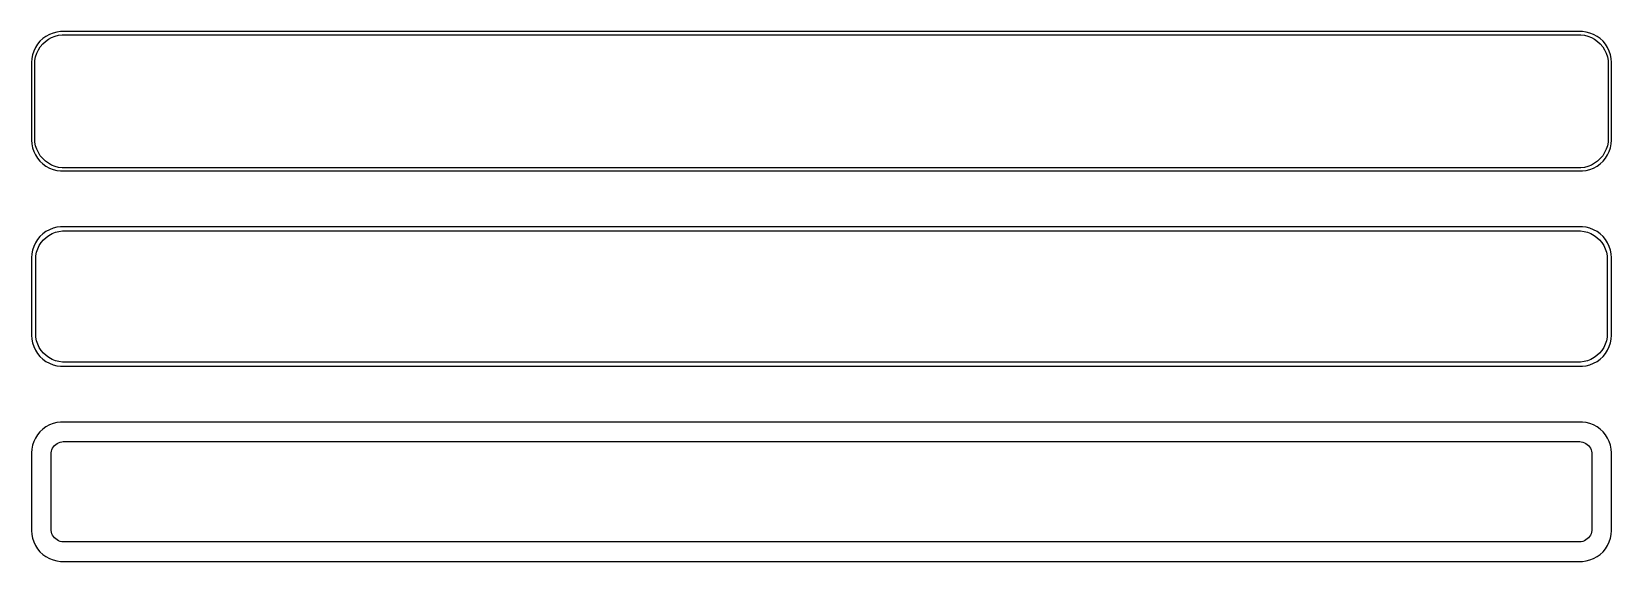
# Model space of a CAD drawing. Header units: metres. Extents: x -128 to 128, y 83 to 169.
import ezdxf

# ---------------------------------------------------------------- set-up
doc = ezdxf.new("R2010")
doc.units = ezdxf.units.M

msp = doc.modelspace()

# ---------------------------------------------------------------- linework, layer by layer
for p, q in [((-124.045, 168.505), (-124.629, 168.274)), ((-123.437, 168.661), (-124.045, 168.505)), ((-122.814, 168.74), (-123.437, 168.661)), ((122.814, 168.74), (-122.814, 168.74)), ((123.437, 168.661), (122.814, 168.74)), ((124.045, 168.505), (123.437, 168.661)), ((124.629, 168.274), (124.045, 168.505)), ((-126.882, 166.159), (-127.149, 165.591)), ((-126.545, 166.689), (-126.882, 166.159)), ((-126.666, 165.249), (-126.412, 165.788)), ((-126.145, 167.173), (-126.545, 166.689)), ((-126.412, 165.788), (-126.093, 166.292)), ((-125.687, 167.603), (-126.145, 167.173)), ((-126.093, 166.292), (-125.713, 166.752)), ((-125.713, 166.752), (-125.278, 167.16)), ((-125.179, 167.972), (-125.687, 167.603)), ((-125.278, 167.16), (-124.795, 167.511)), ((-124.629, 168.274), (-125.179, 167.972)), ((-124.795, 167.511), (-124.272, 167.798)), ((-124.272, 167.798), (-123.718, 168.018)), ((-123.718, 168.018), (-123.14, 168.166)), ((-123.14, 168.166), (-122.548, 168.241)), ((-122.548, 168.241), (122.548, 168.241)), ((122.548, 168.241), (123.14, 168.166)), ((123.14, 168.166), (123.718, 168.018)), ((123.718, 168.018), (124.272, 167.798)), ((124.272, 167.798), (124.795, 167.511)), ((125.179, 167.972), (124.629, 168.274)), ((124.795, 167.511), (125.278, 167.16)), ((125.687, 167.603), (125.179, 167.972)), ((125.278, 167.16), (125.713, 166.752)), ((126.145, 167.173), (125.687, 167.603)), ((125.713, 166.752), (126.093, 166.292)), ((126.093, 166.292), (126.412, 165.788)), ((126.545, 166.689), (126.145, 167.173)), ((126.412, 165.788), (126.666, 165.249)), ((126.882, 166.159), (126.545, 166.689)), ((127.149, 165.591), (126.882, 166.159)), ((-127.461, 164.377), (-127.5, 163.75)), ((-127.5, 163.75), (-127.5, 151.25)), ((-127.343, 164.993), (-127.461, 164.377)), ((-127.149, 165.591), (-127.343, 164.993)), ((-127, 163.5), (-126.963, 164.095)), ((-127, 151.5), (-127, 163.5)), ((-126.963, 164.095), (-126.851, 164.681)), ((-126.851, 164.681), (-126.666, 165.249)), ((126.666, 165.249), (126.851, 164.681)), ((126.851, 164.681), (126.963, 164.095)), ((126.963, 164.095), (127, 163.5)), ((127, 163.5), (127, 151.5)), ((127.343, 164.993), (127.149, 165.591)), ((127.461, 164.377), (127.343, 164.993)), ((127.5, 163.75), (127.461, 164.377)), ((127.5, 151.25), (127.5, 163.75)), ((-127.5, 151.25), (-127.461, 150.623)), ((-127.461, 150.623), (-127.343, 150.007)), ((-126.963, 150.905), (-127, 151.5)), ((-126.851, 150.319), (-126.963, 150.905)), ((126.963, 150.905), (126.851, 150.319)), ((127, 151.5), (126.963, 150.905)), ((127.343, 150.007), (127.461, 150.623)), ((127.461, 150.623), (127.5, 151.25)), ((-127.343, 150.007), (-127.149, 149.409)), ((-127.149, 149.409), (-126.882, 148.841)), ((-126.882, 148.841), (-126.545, 148.311)), ((-126.666, 149.751), (-126.851, 150.319)), ((-126.412, 149.212), (-126.666, 149.751)), ((-126.545, 148.311), (-126.145, 147.827)), ((-126.093, 148.708), (-126.412, 149.212)), ((-125.713, 148.248), (-126.093, 148.708)), ((-125.278, 147.84), (-125.713, 148.248)), ((125.713, 148.248), (125.278, 147.84)), ((126.093, 148.708), (125.713, 148.248)), ((126.412, 149.212), (126.093, 148.708)), ((126.145, 147.827), (126.545, 148.311)), ((126.666, 149.751), (126.412, 149.212)), ((126.545, 148.311), (126.882, 148.841)), ((126.851, 150.319), (126.666, 149.751)), ((126.882, 148.841), (127.149, 149.409)), ((127.149, 149.409), (127.343, 150.007)), ((-126.145, 147.827), (-125.687, 147.397)), ((-125.687, 147.397), (-125.179, 147.028)), ((-124.795, 147.489), (-125.278, 147.84)), ((-125.179, 147.028), (-124.629, 146.726)), ((-124.272, 147.202), (-124.795, 147.489)), ((-124.629, 146.726), (-124.045, 146.495)), ((-123.718, 146.982), (-124.272, 147.202)), ((-124.045, 146.495), (-123.437, 146.339)), ((-123.14, 146.834), (-123.718, 146.982)), ((-123.437, 146.339), (-122.814, 146.26)), ((-122.548, 146.759), (-123.14, 146.834)), ((-122.814, 146.26), (122.814, 146.26)), ((122.548, 146.759), (-122.548, 146.759)), ((123.14, 146.834), (122.548, 146.759)), ((122.814, 146.26), (123.437, 146.339)), ((123.718, 146.982), (123.14, 146.834)), ((123.437, 146.339), (124.045, 146.495)), ((124.272, 147.202), (123.718, 146.982)), ((124.045, 146.495), (124.629, 146.726)), ((124.795, 147.489), (124.272, 147.202)), ((124.629, 146.726), (125.179, 147.028)), ((125.278, 147.84), (124.795, 147.489)), ((125.179, 147.028), (125.687, 147.397)), ((125.687, 147.397), (126.145, 147.827)), ((-126.545, 135.189), (-126.882, 134.659)), ((-126.145, 135.673), (-126.545, 135.189)), ((-125.687, 136.103), (-126.145, 135.673)), ((-125.179, 136.472), (-125.687, 136.103)), ((-125.588, 135.134), (-125.168, 135.528)), ((-124.629, 136.774), (-125.179, 136.472)), ((-125.168, 135.528), (-124.703, 135.866)), ((-124.703, 135.866), (-124.199, 136.143)), ((-124.045, 137.005), (-124.629, 136.774)), ((-124.199, 136.143), (-123.665, 136.354)), ((-123.437, 137.161), (-124.045, 137.005)), ((-123.665, 136.354), (-123.108, 136.497)), ((-122.814, 137.24), (-123.437, 137.161)), ((-123.108, 136.497), (-122.537, 136.569)), ((122.814, 137.24), (-122.814, 137.24)), ((-122.537, 136.569), (122.537, 136.569)), ((122.537, 136.569), (123.108, 136.497)), ((123.437, 137.161), (122.814, 137.24)), ((123.108, 136.497), (123.665, 136.354)), ((124.045, 137.005), (123.437, 137.161)), ((123.665, 136.354), (124.199, 136.143)), ((124.629, 136.774), (124.045, 137.005)), ((124.199, 136.143), (124.703, 135.866)), ((125.179, 136.472), (124.629, 136.774)), ((124.703, 135.866), (125.168, 135.528)), ((125.168, 135.528), (125.588, 135.134)), ((125.687, 136.103), (125.179, 136.472)), ((126.145, 135.673), (125.687, 136.103)), ((126.545, 135.189), (126.145, 135.673)), ((126.882, 134.659), (126.545, 135.189)), ((-127.461, 132.877), (-127.5, 132.25)), ((-127.343, 133.493), (-127.461, 132.877)), ((-127.149, 134.091), (-127.343, 133.493)), ((-126.882, 134.659), (-127.149, 134.091)), ((-126.792, 132.574), (-126.685, 133.139)), ((-126.685, 133.139), (-126.507, 133.685)), ((-126.507, 133.685), (-126.262, 134.206)), ((-126.262, 134.206), (-125.954, 134.691)), ((-125.954, 134.691), (-125.588, 135.134)), ((125.588, 135.134), (125.954, 134.691)), ((125.954, 134.691), (126.262, 134.206)), ((126.262, 134.206), (126.507, 133.685)), ((126.507, 133.685), (126.685, 133.139)), ((126.685, 133.139), (126.792, 132.574)), ((127.149, 134.091), (126.882, 134.659)), ((127.343, 133.493), (127.149, 134.091)), ((127.461, 132.877), (127.343, 133.493)), ((127.5, 132.25), (127.461, 132.877)), ((-127.5, 132.25), (-127.5, 119.75)), ((-126.828, 132), (-126.792, 132.574)), ((-126.828, 120), (-126.828, 132)), ((126.792, 132.574), (126.828, 132)), ((126.828, 132), (126.828, 120)), ((127.5, 119.75), (127.5, 132.25)), ((-126.792, 119.426), (-126.828, 120)), ((126.828, 120), (126.792, 119.426)), ((-127.5, 119.75), (-127.461, 119.123)), ((-127.461, 119.123), (-127.343, 118.507)), ((-127.343, 118.507), (-127.149, 117.909)), ((-127.149, 117.909), (-126.882, 117.341)), ((-126.882, 117.341), (-126.545, 116.811)), ((-126.685, 118.861), (-126.792, 119.426)), ((-126.507, 118.315), (-126.685, 118.861)), ((-126.262, 117.794), (-126.507, 118.315)), ((-125.954, 117.309), (-126.262, 117.794)), ((-125.588, 116.866), (-125.954, 117.309)), ((125.954, 117.309), (125.588, 116.866)), ((126.262, 117.794), (125.954, 117.309)), ((126.507, 118.315), (126.262, 117.794)), ((126.685, 118.861), (126.507, 118.315)), ((126.545, 116.811), (126.882, 117.341)), ((126.792, 119.426), (126.685, 118.861)), ((126.882, 117.341), (127.149, 117.909)), ((127.149, 117.909), (127.343, 118.507)), ((127.343, 118.507), (127.461, 119.123)), ((127.461, 119.123), (127.5, 119.75)), ((-126.545, 116.811), (-126.145, 116.327)), ((-126.145, 116.327), (-125.687, 115.897)), ((-125.687, 115.897), (-125.179, 115.528)), ((-125.168, 116.472), (-125.588, 116.866)), ((-125.179, 115.528), (-124.629, 115.226)), ((-124.703, 116.134), (-125.168, 116.472)), ((-124.199, 115.857), (-124.703, 116.134)), ((-124.629, 115.226), (-124.045, 114.995)), ((-123.665, 115.646), (-124.199, 115.857)), ((-124.045, 114.995), (-123.437, 114.839)), ((-123.108, 115.503), (-123.665, 115.646)), ((-123.437, 114.839), (-122.814, 114.76)), ((-122.537, 115.431), (-123.108, 115.503)), ((-122.814, 114.76), (122.814, 114.76)), ((122.537, 115.431), (-122.537, 115.431)), ((123.108, 115.503), (122.537, 115.431)), ((122.814, 114.76), (123.437, 114.839)), ((123.665, 115.646), (123.108, 115.503)), ((123.437, 114.839), (124.045, 114.995)), ((124.199, 115.857), (123.665, 115.646)), ((124.045, 114.995), (124.629, 115.226)), ((124.703, 116.134), (124.199, 115.857)), ((124.629, 115.226), (125.179, 115.528)), ((125.168, 116.472), (124.703, 116.134)), ((125.588, 116.866), (125.168, 116.472)), ((125.179, 115.528), (125.687, 115.897)), ((125.687, 115.897), (126.145, 116.327)), ((126.145, 116.327), (126.545, 116.811)), ((-125.687, 104.603), (-126.145, 104.173)), ((-125.179, 104.972), (-125.687, 104.603)), ((-124.629, 105.274), (-125.179, 104.972)), ((-124.045, 105.505), (-124.629, 105.274)), ((-123.437, 105.661), (-124.045, 105.505)), ((-122.814, 105.74), (-123.437, 105.661)), ((122.814, 105.74), (-122.814, 105.74)), ((123.437, 105.661), (122.814, 105.74)), ((124.045, 105.505), (123.437, 105.661)), ((124.629, 105.274), (124.045, 105.505)), ((125.179, 104.972), (124.629, 105.274)), ((125.687, 104.603), (125.179, 104.972)), ((126.145, 104.173), (125.687, 104.603)), ((-127.149, 102.591), (-127.343, 101.993)), ((-126.882, 103.159), (-127.149, 102.591)), ((-126.545, 103.689), (-126.882, 103.159)), ((-126.145, 104.173), (-126.545, 103.689)), ((-123.788, 101.944), (-123.595, 102.125)), ((-123.595, 102.125), (-123.38, 102.281)), ((-123.38, 102.281), (-123.148, 102.409)), ((-123.148, 102.409), (-122.902, 102.506)), ((-122.902, 102.506), (-122.645, 102.572)), ((-122.645, 102.572), (-122.382, 102.605)), ((-122.382, 102.605), (122.382, 102.605)), ((122.382, 102.605), (122.645, 102.572)), ((122.645, 102.572), (122.902, 102.506)), ((122.902, 102.506), (123.148, 102.409)), ((123.148, 102.409), (123.38, 102.281)), ((123.38, 102.281), (123.595, 102.125)), ((123.595, 102.125), (123.788, 101.944)), ((126.545, 103.689), (126.145, 104.173)), ((126.882, 103.159), (126.545, 103.689)), ((127.149, 102.591), (126.882, 103.159)), ((127.343, 101.993), (127.149, 102.591)), ((-127.461, 101.377), (-127.5, 100.75)), ((-127.5, 100.75), (-127.5, 88.25)), ((-127.343, 101.993), (-127.461, 101.377)), ((-124.36, 100.5), (-124.343, 100.764)), ((-124.36, 88.5), (-124.36, 100.5)), ((-124.343, 100.764), (-124.293, 101.025)), ((-124.293, 101.025), (-124.211, 101.277)), ((-124.211, 101.277), (-124.099, 101.516)), ((-124.099, 101.516), (-123.957, 101.74)), ((-123.957, 101.74), (-123.788, 101.944)), ((123.788, 101.944), (123.957, 101.74)), ((123.957, 101.74), (124.099, 101.516)), ((124.099, 101.516), (124.211, 101.277)), ((124.211, 101.277), (124.293, 101.025)), ((124.293, 101.025), (124.343, 100.764)), ((124.343, 100.764), (124.36, 100.5)), ((124.36, 100.5), (124.36, 88.5)), ((127.461, 101.377), (127.343, 101.993)), ((127.5, 100.75), (127.461, 101.377)), ((127.5, 88.25), (127.5, 100.75)), ((-127.5, 88.25), (-127.461, 87.6233)), ((-127.461, 87.6233), (-127.343, 87.0066)), ((-127.343, 87.0066), (-127.149, 86.4094)), ((-124.343, 88.2356), (-124.36, 88.5)), ((-124.293, 87.9754), (-124.343, 88.2356)), ((-124.211, 87.7234), (-124.293, 87.9754)), ((-124.099, 87.4837), (-124.211, 87.7234)), ((-123.957, 87.26), (-124.099, 87.4837)), ((-123.788, 87.0559), (-123.957, 87.26)), ((-123.595, 86.8745), (-123.788, 87.0559)), ((-123.38, 86.7188), (-123.595, 86.8745)), ((-123.148, 86.5912), (-123.38, 86.7188)), ((123.38, 86.7188), (123.148, 86.5912)), ((123.595, 86.8745), (123.38, 86.7188)), ((123.788, 87.0559), (123.595, 86.8745)), ((123.957, 87.26), (123.788, 87.0559)), ((124.099, 87.4837), (123.957, 87.26)), ((124.211, 87.7234), (124.099, 87.4837)), ((124.293, 87.9754), (124.211, 87.7234)), ((124.343, 88.2356), (124.293, 87.9754)), ((124.36, 88.5), (124.343, 88.2356)), ((127.149, 86.4094), (127.343, 87.0066)), ((127.343, 87.0066), (127.461, 87.6233)), ((127.461, 87.6233), (127.5, 88.25)), ((-127.149, 86.4094), (-126.882, 85.8412)), ((-126.882, 85.8412), (-126.545, 85.3111)), ((-126.545, 85.3111), (-126.145, 84.8273)), ((-126.145, 84.8273), (-125.687, 84.3974)), ((-125.687, 84.3974), (-125.179, 84.0284)), ((-122.902, 86.4936), (-123.148, 86.5912)), ((-122.645, 86.4277), (-122.902, 86.4936)), ((-122.382, 86.3945), (-122.645, 86.4277)), ((122.382, 86.3945), (-122.382, 86.3945)), ((122.645, 86.4277), (122.382, 86.3945)), ((122.902, 86.4936), (122.645, 86.4277)), ((123.148, 86.5912), (122.902, 86.4936)), ((125.179, 84.0284), (125.687, 84.3974)), ((125.687, 84.3974), (126.145, 84.8273)), ((126.145, 84.8273), (126.545, 85.3111)), ((126.545, 85.3111), (126.882, 85.8412)), ((126.882, 85.8412), (127.149, 86.4094)), ((-125.179, 84.0284), (-124.629, 83.7259)), ((-124.629, 83.7259), (-124.045, 83.4947)), ((-124.045, 83.4947), (-123.437, 83.3386)), ((-123.437, 83.3386), (-122.814, 83.2599)), ((-122.814, 83.2599), (122.814, 83.2599)), ((122.814, 83.2599), (123.437, 83.3386)), ((123.437, 83.3386), (124.045, 83.4947)), ((124.045, 83.4947), (124.629, 83.7259)), ((124.629, 83.7259), (125.179, 84.0284))]:
    msp.add_line(p, q)

doc.saveas('drawing.dxf')
